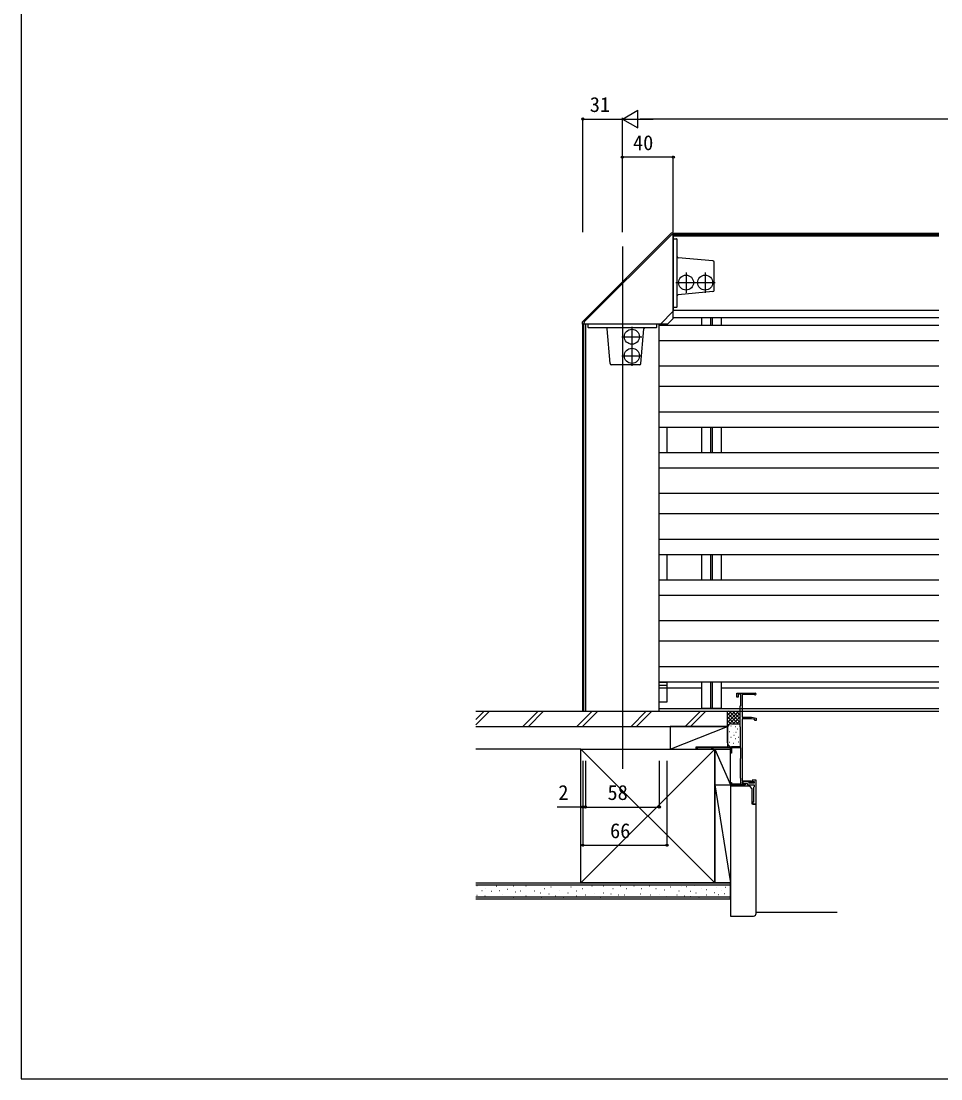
# Model space of a CAD drawing. Units: millimetres, scale not verified. Extents: x -980 to 980, y -1458 to 1451.
# Drawn here: x -980 to -258, y -1458 to -627 of the extents above; entities that cross this region are included whole.
import ezdxf
from ezdxf.enums import TextEntityAlignment as Align

# ---------------------------------------------------------------- set-up
doc = ezdxf.new("R2010")
doc.units = ezdxf.units.MM
doc.header["$LTSCALE"] = 8
for name, color, linetype in [('0-4_YKK_11E', 7, 'Continuous'), ('0-5_YKK_12', 2, 'Continuous'), ('0-6_YKK_13', 4, 'Continuous'), ('0-8_YKK_D', 6, 'Continuous'), ('0-9_YKK_ZWAK', 7, 'Continuous'), ('0-A_YSS_K', 3, 'Continuous')]:
    doc.layers.add(name, color=color, linetype=linetype)
doc.styles.add('ＭＳ ゴシック', font='')
doc.styles.get('ＭＳ ゴシック').set_extended_font_data('MS Gothic')

msp = doc.modelspace()

# ---------------------------------------------------------------- linework, layer by layer
at = {"layer": '0-4_YKK_11E'}
for points in [[(-450.111, -1196.866), (-415.311, -1196.866), (-415.311, -1181.713), (-415.411, -1181.539), (-415.511, -1181.366), (-415.511, -1164.866), (-415.311, -1164.666), (-415.111, -1164.466), (-415.111, -1155.666), (-417.311, -1155.666), (-417.311, -1157.866), (-418.111, -1157.866), (-418.111, -1154.866), (-403.811, -1154.866)], [(-404.418, -1155.916), (-404.677, -1155.766), (-414.111, -1155.766), (-414.111, -1173.666), (-406.611, -1173.666), (-403.111, -1174.466), (-403.111, -1176.366), (-404.111, -1176.366), (-404.111, -1175.469), (-406.747, -1174.866), (-414.111, -1174.866)], [(-414.111, -1174.866), (-414.111, -1223.666), (-407.311, -1223.666), (-407.311, -1224.766), (-405.511, -1224.766), (-405.111, -1224.366), (-404.611, -1224.366), (-404.611, -1225.566), (-408.111, -1225.566), (-408.111, -1224.466), (-414.111, -1224.466), (-414.111, -1226.066), (-411.611, -1226.066), (-411.611, -1226.866), (-423.111, -1226.866), (-423.111, -1224.866), (-422.411, -1224.866), (-422.411, -1226.066), (-415.211, -1226.066), (-415.211, -1221.613), (-415.311, -1221.439), (-415.411, -1221.266), (-415.411, -1206.266), (-415.311, -1206.093), (-415.211, -1205.92), (-415.211, -1197.766), (-422.411, -1197.766), (-422.411, -1201.866), (-423.111, -1201.866), (-423.111, -1197.593), (-423.411, -1197.42), (-424.011, -1197.766), (-437.111, -1197.766), (-437.111, -1198.866), (-437.811, -1198.866), (-437.811, -1197.766), (-449.411, -1197.766), (-449.411, -1198.866), (-450.111, -1198.866), (-450.111, -1196.866)]]:
    msp.add_lwpolyline(points, dxfattribs=at)
msp.add_lwpolyline([(-403.111, -1241.866), (-403.111, -1223.066), (-406.111, -1223.066), (-406.111, -1224.266), (-405.611, -1224.266), (-405.411, -1224.066), (-404.611, -1224.066), (-404.611, -1225.566), (-408.611, -1225.566), (-408.611, -1224.466), (-413.611, -1224.466), (-413.611, -1225.766), (-409.911, -1225.766), (-409.911, -1226.866), (-404.611, -1226.866), (-404.611, -1228.366), (-405.111, -1228.866), (-405.111, -1240.366), (-405.611, -1240.366), (-405.611, -1241.866)], close=True, dxfattribs=at)
msp.add_arc((-403.811, -1155.566), 0.7, 210, 89.99999, dxfattribs=at)
at = {"layer": '0-5_YKK_12'}
for p, q in [((-259.611, -793.866), (-468.111, -793.866)), ((-468.111, -859.866), (-468.111, -793.866)), ((-259.611, -794.766), (-468.111, -794.766)), ((-259.611, -795.866), (-468.111, -795.866)), ((-508.111, -803.866), (-508.111, -1214.202)), ((-468.111, -859.866), (-259.611, -859.866)), ((-445.614, -865.966), (-445.614, -859.866)), ((-438.614, -865.966), (-438.614, -859.866)), ((-437.614, -859.866), (-437.614, -865.966)), ((-430.614, -859.866), (-430.614, -865.966)), ((-539.111, -1168.866), (-539.111, -864.866)), ((-538.211, -1168.866), (-538.211, -864.866)), ((-259.611, -865.966), (-479.111, -865.966)), ((-473.111, -864.866), (-473.111, -865.966)), ((-259.611, -877.966), (-479.111, -877.966)), ((-259.611, -897.966), (-479.111, -897.966)), ((-259.611, -913.966), (-479.111, -913.966)), ((-479.111, -933.966), (-259.611, -933.966)), ((-479.111, -945.966), (-259.611, -945.966)), ((-473.111, -945.966), (-473.111, -965.966)), ((-445.617, -965.966), (-445.617, -945.966)), ((-438.617, -965.966), (-438.617, -945.966)), ((-437.617, -945.966), (-437.617, -965.966)), ((-430.617, -945.966), (-430.617, -965.966)), ((-259.611, -965.966), (-479.111, -965.966)), ((-259.611, -977.966), (-479.111, -977.966)), ((-259.611, -997.966), (-479.111, -997.966)), ((-259.611, -1013.966), (-479.111, -1013.966)), ((-479.111, -1033.966), (-259.611, -1033.966)), ((-479.111, -1045.966), (-259.611, -1045.966)), ((-473.111, -1045.966), (-473.111, -1065.966)), ((-445.621, -1065.966), (-445.62, -1045.966)), ((-438.621, -1065.966), (-438.62, -1045.966)), ((-437.62, -1045.966), (-437.621, -1065.966)), ((-430.62, -1045.966), (-430.621, -1065.966)), ((-259.611, -1065.966), (-479.111, -1065.966)), ((-259.611, -1077.966), (-479.111, -1077.966)), ((-259.611, -1097.966), (-479.111, -1097.966)), ((-259.611, -1113.966), (-479.111, -1113.966)), ((-479.111, -1133.966), (-259.611, -1133.966)), ((-479.111, -1145.966), (-259.611, -1145.966)), ((-438.624, -1166.858), (-438.623, -1145.966)), ((-437.623, -1145.966), (-437.624, -1166.858)), ((-430.623, -1145.966), (-430.624, -1166.859)), ((-473.111, -1146.366), (-479.111, -1146.366)), ((-473.111, -1148.866), (-479.111, -1148.866)), ((-445.623, -1150.866), (-479.111, -1150.866)), ((-259.611, -1150.866), (-430.623, -1150.866)), ((-473.111, -1161.866), (-479.111, -1161.866)), ((-485.111, -1168.866), (-259.611, -1168.866)), ((-479.111, -1166.866), (-259.611, -1166.866))]:
    msp.add_line(p, q, dxfattribs=at)
for points in [[(-468.111, -795.866), (-468.111, -853.866), (-259.611, -853.866)], [(-473.111, -1145.966), (-473.111, -1150.866), (-473.111, -1161.866)], [(-430.624, -1166.859), (-445.624, -1166.858), (-445.623, -1145.966)]]:
    msp.add_lwpolyline(points, dxfattribs=at)
msp.add_lwpolyline([(-537.111, -1168.866), (-479.111, -1168.866), (-479.111, -864.866), (-537.111, -864.866)], close=True, dxfattribs=at)
at = {"layer": '0-6_YKK_13'}
for p, q in [((-469.758, -793.513), (-539.465, -863.22)), ((-469.758, -795.013), (-537.965, -863.22)), ((-469.404, -793.366), (-468.111, -793.366)), ((-468.111, -794.866), (-469.404, -794.866)), ((-468.111, -860.159), (-468.111, -793.366)), ((-468.111, -794.866), (-468.111, -854.866)), ((-468.111, -797.866), (-465.611, -797.866)), ((-465.111, -851.366), (-465.111, -798.366)), ((-437.024, -815.286), (-464.199, -812.909)), ((-436.111, -838.45), (-436.111, -816.283)), ((-458.111, -824.466), (-458.111, -840.266)), ((-443.111, -824.466), (-443.111, -840.266)), ((-466.011, -832.366), (-450.211, -832.366)), ((-451.011, -832.366), (-435.211, -832.366)), ((-437.024, -839.446), (-464.199, -841.824)), ((-468.111, -854.866), (-478.111, -864.866)), ((-465.611, -851.866), (-468.111, -851.866)), ((-539.611, -863.573), (-539.611, -864.866)), ((-538.111, -864.866), (-538.111, -863.573)), ((-472.465, -864.72), (-468.258, -860.513)), ((-472.818, -864.866), (-539.611, -864.866)), ((-478.111, -864.866), (-538.111, -864.866)), ((-535.111, -864.866), (-535.111, -867.366)), ((-481.611, -867.866), (-534.611, -867.866)), ((-517.691, -895.953), (-520.069, -868.779)), ((-500.611, -866.966), (-500.611, -882.766)), ((-493.532, -895.953), (-491.154, -868.779)), ((-481.111, -867.366), (-481.111, -864.866)), ((-508.511, -874.866), (-492.711, -874.866)), ((-500.611, -881.966), (-500.611, -897.766)), ((-494.528, -896.866), (-516.695, -896.866)), ((-508.511, -889.866), (-492.711, -889.866))]:
    msp.add_line(p, q, dxfattribs=at)
for centre in [(-458.111, -832.366), (-443.111, -832.366), (-500.611, -874.866), (-500.611, -889.866)]:
    msp.add_circle(centre, 5.9, dxfattribs=at)
for centre, radius, start, end in [((-469.404, -793.866), 0.5, 90, 135), ((-469.404, -795.366), 0.5, 90, 135), ((-465.611, -798.366), 0.5, 0, 90), ((-464.111, -811.913), 1, 180, 265), ((-437.111, -816.283), 1, 0, 85), ((-437.111, -838.45), 1, 275, 0), ((-464.111, -842.82), 1, 95, 180), ((-465.611, -851.366), 0.5, 270, 0), ((-539.111, -863.573), 0.5, 135, 180), ((-537.611, -863.573), 0.5, 135, 180), ((-468.611, -860.159), 0.5, 315, 0), ((-534.611, -867.366), 0.5, 180, 270), ((-521.065, -868.866), 1, 5, 90), ((-490.158, -868.866), 1, 90, 175), ((-481.611, -867.366), 0.5, 270, 0), ((-472.818, -864.366), 0.5, 270, 315), ((-516.695, -895.866), 1, 185, 270), ((-494.528, -895.866), 1, 270, 355)]:
    msp.add_arc(centre, radius, start, end, dxfattribs=at)
at = {"layer": '0-8_YKK_D'}
for p, q in [((-508.111, -703.866), (-495.987, -696.866)), ((-495.987, -710.866), (-495.987, -696.866)), ((-539.111, -792.866), (-539.111, -702.866)), ((-539.111, -703.866), (-508.111, -703.866)), ((-508.111, -792.866), (-508.111, -702.866)), ((-508.111, -792.866), (-508.111, -702.866)), ((-508.111, -703.866), (-495.987, -710.866)), ((-508.111, -703.866), (-483.863, -703.866)), ((77.889, -703.866), (-494.111, -703.866)), ((-508.111, -792.866), (-508.111, -732.866)), ((-468.111, -733.866), (-508.111, -733.866)), ((-468.111, -792.866), (-468.111, -732.866)), ((-539.111, -1207.866), (-539.111, -1275.202)), ((-539.111, -1207.866), (-539.111, -1245.202)), ((-537.111, -1207.866), (-537.111, -1245.202)), ((-537.111, -1207.866), (-537.111, -1245.202)), ((-479.111, -1207.866), (-479.111, -1245.202)), ((-473.111, -1207.866), (-473.111, -1275.202)), ((-539.111, -1244.202), (-559.184, -1244.202)), ((-537.111, -1244.202), (-539.111, -1244.202)), ((-537.111, -1244.202), (-479.111, -1244.202)), ((-537.111, -1244.202), (-533.711, -1244.202)), ((-539.111, -1274.202), (-473.111, -1274.202))]:
    msp.add_line(p, q, dxfattribs=at)
for centre in [(-539.111, -703.866), (-508.111, -733.866), (-468.111, -733.866), (-539.111, -1244.202), (-537.111, -1244.202), (-537.111, -1244.202), (-479.111, -1244.202), (-539.111, -1274.202), (-473.111, -1274.202)]:
    msp.add_circle(centre, 0.85, dxfattribs=at)
at = {"layer": '0-9_YKK_ZWAK'}
msp.add_line((-980, 1398.3), (-980, -1457.7), dxfattribs=at)
msp.add_lwpolyline([(-980, -1457.7), (980, -1457.7), (980, 1398.3)], dxfattribs=at)
at = {"layer": '0-A_YSS_K'}
for p, q in [((-623.111, -1168.866), (-425.511, -1168.866)), ((-623.111, -1175.408), (-616.57, -1168.866)), ((-612.327, -1168.866), (-623.111, -1179.65)), ((-586.143, -1180.866), (-574.143, -1168.866)), ((-581.901, -1180.866), (-569.901, -1168.866)), ((-543.717, -1180.866), (-531.717, -1168.866)), ((-539.474, -1180.866), (-527.474, -1168.866)), ((-501.291, -1180.866), (-489.291, -1168.866)), ((-497.048, -1180.866), (-485.048, -1168.866)), ((-458.864, -1180.866), (-446.864, -1168.866)), ((-454.622, -1180.866), (-442.622, -1168.866)), ((-425.511, -1168.866), (-415.511, -1168.866)), ((-425.511, -1180.866), (-425.511, -1168.866)), ((-416.654, -1168.866), (-425.511, -1177.724)), ((-419.482, -1168.866), (-425.511, -1174.896)), ((-422.31, -1168.866), (-425.511, -1172.067)), ((-425.139, -1168.866), (-425.511, -1169.239)), ((-415.511, -1170.553), (-425.511, -1180.553)), ((-417.198, -1178.866), (-425.511, -1170.553)), ((-415.511, -1177.724), (-424.369, -1168.866)), ((-415.511, -1174.896), (-421.541, -1168.866)), ((-415.511, -1172.067), (-418.712, -1168.866)), ((-415.511, -1169.239), (-415.884, -1168.866)), ((-420.026, -1178.866), (-425.511, -1173.381)), ((-422.837, -1178.884), (-425.511, -1176.209)), ((-424.717, -1179.832), (-425.511, -1179.038)), ((-422.511, -1178.866), (-415.511, -1178.866)), ((-415.511, -1173.381), (-420.997, -1178.866)), ((-415.511, -1176.209), (-418.186, -1178.884)), ((-470.511, -1180.866), (-470.511, -1198.866)), ((-425.511, -1180.866), (-470.511, -1180.866)), ((-425.511, -1193.866), (-425.511, -1181.866)), ((-423.708, -1185.034), (-423.908, -1185.034)), ((-422.706, -1180.694), (-422.906, -1180.694)), ((-421.037, -1185.367), (-421.237, -1185.367)), ((-419.368, -1181.362), (-419.568, -1181.362)), ((-418.701, -1185.701), (-418.901, -1185.701)), ((-417.512, -1183.192), (-417.712, -1183.192)), ((-423.708, -1193.549), (-423.908, -1193.549)), ((-422.706, -1189.707), (-422.906, -1189.707)), ((-420.703, -1194.38), (-420.903, -1194.38)), ((-420.434, -1188.16), (-420.634, -1188.16)), ((-419.034, -1190.708), (-419.234, -1190.708)), ((-417.032, -1193.215), (-417.232, -1193.215)), ((-416.728, -1189.622), (-416.928, -1189.622)), ((-540.611, -1198.866), (-623.111, -1198.866)), ((-435.611, -1303.866), (-540.611, -1198.866)), ((-435.611, -1198.866), (-540.611, -1303.866)), ((-470.511, -1198.866), (-425.511, -1198.866)), ((-435.611, -1198.866), (-423.111, -1198.866)), ((-435.611, -1226.866), (-435.611, -1198.866)), ((-435.611, -1198.866), (-423.111, -1226.866)), ((-423.111, -1226.866), (-423.111, -1198.866)), ((-415.811, -1196.866), (-422.511, -1196.866)), ((-435.611, -1226.866), (-423.111, -1226.866)), ((-435.611, -1226.866), (-423.111, -1303.866)), ((-435.611, -1303.866), (-435.611, -1226.866)), ((-623.111, -1303.866), (-423.111, -1303.866)), ((-423.111, -1316.366), (-423.111, -1303.866)), ((-623.111, -1305.366), (-423.111, -1305.366)), ((-622.186, -1305.999), (-622.386, -1305.999)), ((-618.096, -1310.089), (-618.296, -1310.089)), ((-615.175, -1308.336), (-615.375, -1308.336)), ((-610.501, -1310.673), (-610.701, -1310.673)), ((-606.995, -1306.583), (-607.195, -1306.583)), ((-604.658, -1310.089), (-604.858, -1310.089)), ((-598.231, -1308.92), (-598.431, -1308.92)), ((-593.607, -1306.432), (-593.807, -1306.432)), ((-591.959, -1311.053), (-592.159, -1311.053)), ((-587.838, -1310.229), (-588.038, -1310.229)), ((-583.717, -1306.432), (-583.917, -1306.432)), ((-577.124, -1305.608), (-577.324, -1305.608)), ((-577.124, -1310.229), (-577.324, -1310.229)), ((-572.179, -1311.877), (-572.379, -1311.877)), ((-568.882, -1308.58), (-569.082, -1308.58)), ((-563.937, -1307.256), (-564.137, -1307.256)), ((-557.344, -1309.404), (-557.544, -1309.404)), ((-554.872, -1305.608), (-555.072, -1305.608)), ((-550.751, -1311.877), (-550.951, -1311.877)), ((-548.278, -1307.256), (-548.478, -1307.256)), ((-544.158, -1310.229), (-544.358, -1310.229)), ((-539.213, -1308.58), (-539.413, -1308.58)), ((-531.795, -1306.432), (-531.995, -1306.432)), ((-530.147, -1311.877), (-530.347, -1311.877)), ((-522.729, -1306.432), (-522.929, -1306.432)), ((-522.729, -1311.877), (-522.929, -1311.877)), ((-515.312, -1308.58), (-515.512, -1308.58)), ((-509.543, -1306.432), (-509.743, -1306.432)), ((-504.598, -1308.58), (-504.798, -1308.58)), ((-498.829, -1306.432), (-499.029, -1306.432)), ((-493.06, -1308.58), (-493.26, -1308.58)), ((-486.535, -1306.432), (-486.735, -1306.432)), ((-481.59, -1308.58), (-481.79, -1308.58)), ((-474.997, -1309.404), (-475.197, -1309.404)), ((-470.052, -1307.256), (-470.252, -1307.256)), ((-463.458, -1310.229), (-463.659, -1310.229)), ((-461.81, -1306.432), (-462.01, -1306.432)), ((-457.719, -1306.865), (-457.919, -1306.865)), ((-454.601, -1310.483), (-454.801, -1310.483)), ((-451.093, -1306.086), (-451.293, -1306.086)), ((-450.272, -1311.877), (-450.472, -1311.877)), ((-446.151, -1308.58), (-446.351, -1308.58)), ((-441.803, -1309.314), (-442.003, -1309.314)), ((-438.295, -1305.696), (-438.495, -1305.696)), ((-435.567, -1311.653), (-435.767, -1311.653)), ((-434.105, -1307.605), (-434.305, -1307.605)), ((-429.903, -1309.846), (-430.103, -1309.846)), ((-427.943, -1312.367), (-428.143, -1312.367)), ((-427.228, -1307.314), (-427.428, -1307.314)), ((-623.111, -1314.866), (-423.111, -1314.866)), ((-623.111, -1316.366), (-423.111, -1316.366)), ((-622.186, -1313.594), (-622.386, -1313.594)), ((-615.759, -1314.179), (-615.959, -1314.179)), ((-602.321, -1313.01), (-602.521, -1313.01)), ((-593.607, -1315.174), (-593.807, -1315.174)), ((-583.717, -1314.349), (-583.917, -1314.349)), ((-579.596, -1315.174), (-579.796, -1315.174)), ((-571.355, -1315.174), (-571.555, -1315.174)), ((-565.586, -1312.701), (-565.786, -1312.701)), ((-560.641, -1314.349), (-560.841, -1314.349)), ((-554.047, -1315.174), (-554.247, -1315.174)), ((-544.158, -1314.349), (-544.358, -1314.349)), ((-536.74, -1313.525), (-536.94, -1313.525)), ((-525.202, -1315.174), (-525.402, -1315.174)), ((-516.96, -1312.701), (-517.16, -1312.701)), ((-511.191, -1313.525), (-511.391, -1313.525)), ((-506.246, -1313.525), (-506.446, -1313.525)), ((-502.125, -1315.174), (-502.325, -1315.174)), ((-493.884, -1312.701), (-494.084, -1312.701)), ((-485.711, -1313.525), (-485.911, -1313.525)), ((-479.118, -1312.701), (-479.318, -1312.701)), ((-473.348, -1314.349), (-473.548, -1314.349)), ((-465.107, -1313.525), (-465.307, -1313.525)), ((-459.338, -1314.349), (-459.538, -1314.349)), ((-454.411, -1314.771), (-454.611, -1314.771)), ((-447.799, -1315.174), (-447.999, -1315.174)), ((-442.03, -1313.525), (-442.23, -1313.525)), ((-439.075, -1314.771), (-439.275, -1314.771)), ((-432.424, -1313.207), (-432.624, -1313.207)), ((-403.111, -1326.866), (-339.611, -1326.866))]:
    msp.add_line(p, q, dxfattribs=at)
for points in [[(-623.111, -1180.866), (-425.511, -1180.866), (-425.511, -1168.866)], [(-470.511, -1198.866), (-425.511, -1180.866), (-425.511, -1196.866)], [(-435.611, -1226.866), (-423.111, -1226.866), (-423.111, -1303.866), (-435.611, -1303.866)], [(-423.111, -1227.866), (-423.111, -1329.866), (-405.111, -1329.866)], [(-403.111, -1327.866), (-403.111, -1241.866), (-406.111, -1241.866), (-406.111, -1229.866), (-408.111, -1227.866), (-423.111, -1227.866)]]:
    msp.add_lwpolyline(points, dxfattribs=at)
msp.add_lwpolyline([(-540.611, -1303.866), (-540.611, -1198.866), (-435.611, -1198.866), (-435.611, -1303.866)], close=True, dxfattribs=at)
for centre, radius, start, end in [((-422.511, -1181.866), 3, 90, 180), ((-422.511, -1193.866), 3, 180, 270), ((-405.111, -1327.866), 2, 270, 359.99998)]:
    msp.add_arc(centre, radius, start, end, dxfattribs=at)

# ---------------------------------------------------------------- texts
at = {"layer": '0-8_YKK_D', "style": 'ＭＳ ゴシック'}
for s, p in [('31', (-533.657, -701.866)), ('40', (-499.748, -731.866)), ('2', (-558.366, -1242.202)), ('58', (-519.793, -1242.202)), ('66', (-517.748, -1272.202))]:
    msp.add_text(s, height=11.73, dxfattribs=at).set_placement(p, align=Align.BOTTOM_LEFT)

doc.saveas('drawing.dxf')
